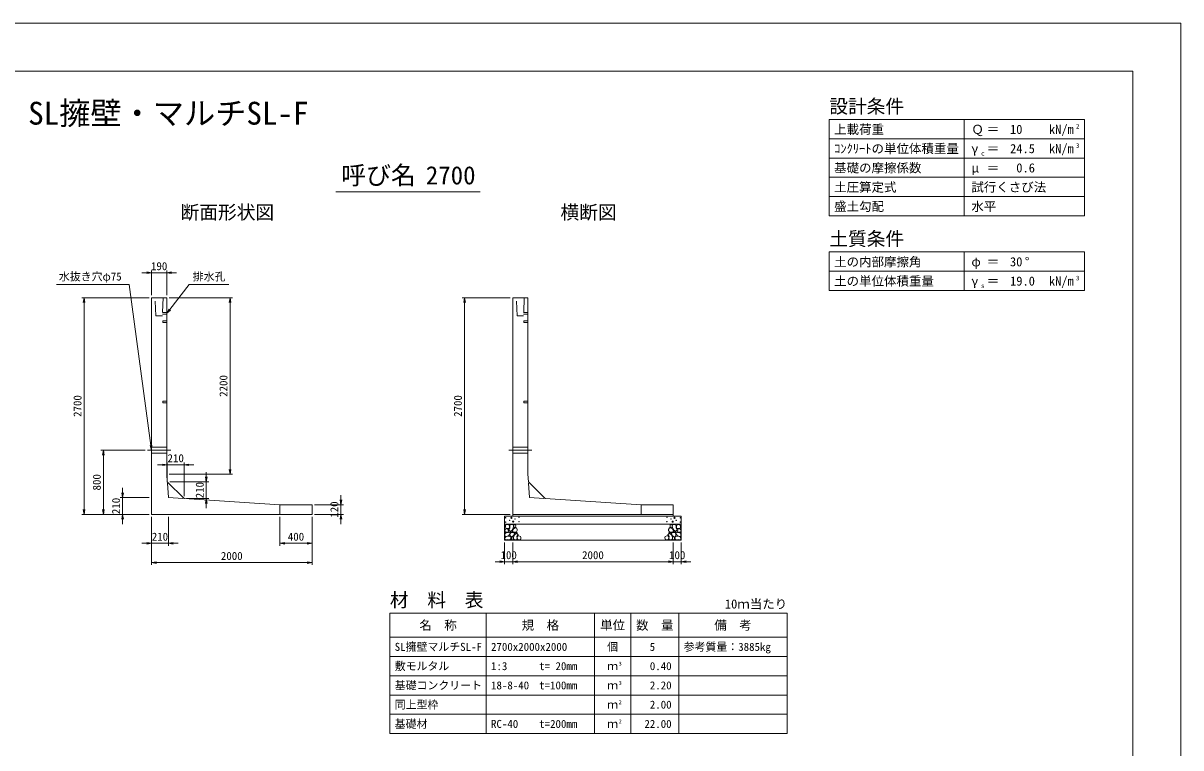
# Model space of a CAD drawing. Units: millimetres at full size, sheet at 1:30. Extents: x 87100 to 112330, y -109759 to -91939.
# Drawn here: x 97906 to 112330, y -100967 to -91939 of the extents above; entities that cross this region are included whole.
import ezdxf
from ezdxf.enums import TextEntityAlignment as Align

# ---------------------------------------------------------------- set-up
doc = ezdxf.new("R2010")
doc.units = ezdxf.units.MM
doc.header["$LTSCALE"] = 30
doc.linetypes.add('CHAIN', pattern=[18.5, 12, -1.5, 3.5, -1.5])
doc.linetypes.add('DASHED_SPACED', pattern=[12, 6, -6])
for name, color, linetype, lineweight in [('D-BMK', 2, 'CHAIN', 13), ('D-DCR-HCHn', 4, 'Continuous', 9), ('D-MTR-FRAM', 7, 'Continuous', 13), ('D-MTR-LINE', 7, 'Continuous', 13), ('D-STR-DIM', 7, 'Continuous', 9), ('D-STR-STRn', 1, 'Continuous', 13), ('D-STR-TXT', 7, 'Continuous', 9), ('D-TTL', 2, 'Continuous', 13), ('D-TTL-FRAM', 2, 'Continuous', 13), ('D-TTL-LINE', 7, 'Continuous', 18), ('D-TTL-TXT', 7, 'Continuous', 13)]:
    doc.layers.add(name, color=color, linetype=linetype, lineweight=lineweight)
doc.layers.add('D-MTR', color=7, linetype='Continuous')
doc.layers.add('D-MTR-TXT', color=7, linetype='Continuous')
doc.styles.add('ＭＳ ゴシック', font='')
doc.styles.get('ＭＳ ゴシック').set_extended_font_data('MS Gothic')

# ---------------------------------------------------------------- blocks, each defined once
blk = doc.blocks.new('open_arrow')
at = {"color": 0, "linetype": 'Continuous', "lineweight": -2}
blk.add_lwpolyline([(7.5, 1.25), (0, 0), (7.5, -1.25)], dxfattribs=at)

msp = doc.modelspace()

# ---------------------------------------------------------------- linework, layer by layer
at = {"layer": 'D-BMK'}
for p, q in [((99455.11, -97258.73), (99745.11, -97258.73)), ((103955.11, -97258.73), (104245.11, -97258.73))]:
    msp.add_line(p, q, dxfattribs=at)
at = {"layer": 'D-DCR-HCHn'}
for points in [[(103956.31, -98187.13), (103935.51, -98182.51), (103917.01, -98191.76), (103914.7, -98212.56), (103919.33, -98228.74), (103942.44, -98235.67), (103958.62, -98235.67), (103965.55, -98224.12), (103965.55, -98198.69)], [(103974.8, -98184.82), (103967.87, -98205.62), (103970.18, -98228.74), (103954, -98254.17), (103974.8, -98265.72), (103997.91, -98254.17), (104011.78, -98235.67), (104016.41, -98205.62), (104011.78, -98189.44), (103997.91, -98182.51)], [(104014.09, -98240.3), (104002.54, -98268.03), (104011.78, -98279.59), (104039.52, -98279.59), (104051.08, -98274.97), (104062.64, -98258.79), (104062.64, -98244.92), (104051.08, -98226.43), (104037.21, -98224.12)], [(104018.72, -98189.44), (104018.72, -98217.18), (104030.27, -98224.12), (104041.83, -98217.18), (104044.14, -98201), (104041.83, -98187.13), (104025.65, -98182.51)], [(105996.13, -98240.3), (106007.68, -98268.03), (105998.44, -98279.59), (105970.7, -98279.59), (105959.14, -98274.97), (105947.58, -98258.79), (105947.58, -98244.92), (105959.14, -98226.43), (105973.01, -98224.12)], [(105991.5, -98189.44), (105991.5, -98217.18), (105979.95, -98224.12), (105968.39, -98217.18), (105966.08, -98201), (105968.39, -98187.13), (105984.57, -98182.51)], [(106035.42, -98184.82), (106042.35, -98205.62), (106040.04, -98228.74), (106056.22, -98254.17), (106035.42, -98265.72), (106012.31, -98254.17), (105998.44, -98235.67), (105993.81, -98205.62), (105998.44, -98189.44), (106012.31, -98182.51)], [(106053.91, -98187.13), (106074.71, -98182.51), (106093.21, -98191.76), (106095.52, -98212.56), (106090.9, -98228.74), (106067.78, -98235.67), (106051.6, -98235.67), (106044.67, -98224.12), (106044.67, -98198.69)], [(103912.39, -98244.92), (103905.46, -98265.72), (103914.7, -98279.59), (103937.82, -98281.9), (103953.6, -98275.13), (103947.06, -98258.79), (103951.69, -98249.54), (103942.44, -98240.3), (103928.57, -98235.67)], [(103956.27, -98321.72), (103973.39, -98296.04), (103971.25, -98289.62), (103947.7, -98283.19), (103926.3, -98285.33), (103911.32, -98298.18), (103909.18, -98313.16), (103911.32, -98328.14), (103928.44, -98332.42)], [(103964.83, -98375.22), (103979.81, -98368.8), (103984.09, -98347.4), (103975.53, -98332.42), (103960.55, -98328.14), (103941.28, -98330.28), (103919.88, -98338.84), (103909.18, -98351.68), (103909.18, -98366.66), (103915.6, -98375.22), (103941.28, -98373.08)], [(103979.42, -98265.72), (103967.87, -98274.97), (103972.49, -98281.9), (103988.67, -98281.9), (103995.6, -98279.59), (104000.23, -98270.35), (103993.29, -98263.41)], [(104016.19, -98321.72), (104026.89, -98296.04), (104018.33, -98285.33), (103992.65, -98285.33), (103981.95, -98289.62), (103971.25, -98304.6), (103971.25, -98317.44), (103981.95, -98334.56), (103994.79, -98336.7)], [(104011.91, -98368.8), (104011.91, -98343.12), (104001.21, -98336.7), (103990.51, -98343.12), (103988.37, -98358.1), (103990.51, -98370.94), (104005.49, -98375.22)], [(104052.58, -98373.08), (104059, -98353.82), (104056.86, -98332.42), (104071.84, -98308.88), (104052.58, -98298.18), (104031.17, -98308.88), (104018.33, -98326), (104014.05, -98353.82), (104018.33, -98368.8), (104031.17, -98375.22)], [(104048.3, -98298.18), (104059, -98289.62), (104054.72, -98283.19), (104039.73, -98283.19), (104033.31, -98285.33), (104029.03, -98293.9), (104035.45, -98300.32)], [(104069.7, -98370.94), (104088.96, -98375.22), (104106.08, -98366.66), (104108.22, -98347.4), (104103.94, -98332.42), (104082.54, -98326), (104067.56, -98326), (104061.14, -98336.7), (104061.14, -98360.24)], [(105940.52, -98370.94), (105921.26, -98375.22), (105904.14, -98366.66), (105902, -98347.4), (105906.28, -98332.42), (105927.68, -98326), (105942.66, -98326), (105949.08, -98336.7), (105949.08, -98360.24)], [(105957.64, -98373.08), (105951.22, -98353.82), (105953.36, -98332.42), (105938.38, -98308.88), (105957.64, -98298.18), (105979.05, -98308.88), (105991.89, -98326), (105996.17, -98353.82), (105991.89, -98368.8), (105979.05, -98375.22)], [(105961.92, -98298.18), (105951.22, -98289.62), (105955.5, -98283.19), (105970.49, -98283.19), (105976.91, -98285.33), (105981.19, -98293.9), (105974.77, -98300.32)], [(105994.03, -98321.72), (105983.33, -98296.04), (105991.89, -98285.33), (106017.57, -98285.33), (106028.27, -98289.62), (106038.97, -98304.6), (106038.97, -98317.44), (106028.27, -98334.56), (106015.43, -98336.7)], [(105998.31, -98368.8), (105998.31, -98343.12), (106009.01, -98336.7), (106019.71, -98343.12), (106021.85, -98358.1), (106019.71, -98370.94), (106004.73, -98375.22)], [(106030.8, -98265.72), (106042.35, -98274.97), (106037.73, -98281.9), (106021.55, -98281.9), (106014.62, -98279.59), (106009.99, -98270.35), (106016.93, -98263.41)], [(106045.39, -98375.22), (106030.41, -98368.8), (106026.13, -98347.4), (106034.69, -98332.42), (106049.67, -98328.14), (106068.94, -98330.28), (106090.34, -98338.84), (106101.04, -98351.68), (106101.04, -98366.66), (106094.62, -98375.22), (106068.94, -98373.08)], [(106053.96, -98321.72), (106036.83, -98296.04), (106038.97, -98289.62), (106062.52, -98283.19), (106083.92, -98285.33), (106098.9, -98298.18), (106101.04, -98313.16), (106098.9, -98328.14), (106081.78, -98332.42)], [(106097.83, -98244.92), (106104.76, -98265.72), (106095.52, -98279.59), (106072.4, -98281.9), (106056.62, -98275.13), (106063.16, -98258.79), (106058.53, -98249.54), (106067.78, -98240.3), (106081.65, -98235.67)]]:
    msp.add_lwpolyline(points, close=True, dxfattribs=at)
for centre, radius in [((103915.84, -98101.3), 3), ((103916.98, -98154.81), 3), ((103967.4, -98132.97), 3), ((103988.45, -98101.3), 7.5), ((104011.77, -98148.76), 7.5), ((104032.82, -98117.09), 3), ((104083.24, -98095.25), 3), ((104084.38, -98148.76), 3), ((105925.84, -98148.76), 3), ((105926.98, -98095.25), 3), ((105977.4, -98117.09), 3), ((105998.45, -98148.76), 7.5), ((106021.77, -98101.3), 7.5), ((106042.82, -98132.97), 3), ((106093.24, -98154.81), 3), ((106094.38, -98101.3), 3)]:
    msp.add_circle(centre, radius, dxfattribs=at)
at = {"layer": 'D-MTR-FRAM'}
for p, q in [((102475.11, -99288.73), (107425.11, -99288.73)), ((102475.11, -99288.73), (102475.11, -100788.73)), ((107425.11, -99288.73), (107425.11, -100788.73)), ((102475.11, -100788.73), (107425.11, -100788.73))]:
    msp.add_line(p, q, dxfattribs=at)
at = {"layer": 'D-MTR-LINE'}
for p, q in [((103675.11, -99288.73), (103675.11, -100788.73)), ((105025.11, -99288.73), (105025.11, -100788.73)), ((105475.11, -99288.73), (105475.11, -100788.73)), ((106075.11, -99288.73), (106075.11, -100788.73)), ((102475.11, -99588.73), (107425.11, -99588.73)), ((102475.11, -99828.73), (107425.11, -99828.73)), ((102475.11, -100068.73), (107425.11, -100068.73)), ((102475.11, -100308.73), (107425.11, -100308.73)), ((102475.11, -100548.73), (107425.11, -100548.73))]:
    msp.add_line(p, q, dxfattribs=at)
at = {"layer": 'D-STR-DIM'}
for p, q in [((99385.11, -95048.73), (99815.11, -95048.73)), ((99505.11, -95328.73), (99505.11, -95018.73)), ((99695.11, -95328.73), (99695.11, -95018.73)), ((99475.11, -95358.73), (98635.11, -95358.73)), ((98665.11, -98058.73), (98665.11, -95358.73)), ((99725.11, -95358.73), (100513.75, -95358.73)), ((100483.75, -97558.73), (100483.75, -95358.73)), ((103975.11, -95358.73), (103375.11, -95358.73)), ((103405.11, -98058.73), (103405.11, -95358.73)), ((99425.11, -97258.73), (98875.11, -97258.73)), ((98905.11, -98058.73), (98905.11, -97258.73)), ((99581.5, -97440.85), (100031.5, -97440.85)), ((99701.5, -97621.44), (99701.5, -97410.85)), ((99911.5, -97831.44), (99911.5, -97410.85)), ((99725.11, -97558.73), (100513.75, -97558.73)), ((99731.5, -97651.44), (100217.83, -97651.44)), ((100187.83, -97981.44), (100187.83, -97531.44)), ((99145.11, -98178.73), (99145.11, -97728.73)), ((99475.11, -97848.73), (99115.11, -97848.73)), ((99941.5, -97861.44), (100217.83, -97861.44)), ((101535.11, -97938.73), (101895.11, -97938.73)), ((101865.11, -97818.73), (101865.11, -98178.73)), ((99475.11, -98058.73), (98635.11, -98058.73)), ((99475.11, -98058.73), (98875.11, -98058.73)), ((99475.11, -98058.73), (99115.11, -98058.73)), ((101535.11, -98058.73), (101895.11, -98058.73)), ((103975.11, -98058.73), (103375.11, -98058.73)), ((99505.11, -98088.73), (99505.11, -98688.73)), ((99505.11, -98088.73), (99505.11, -98448.73)), ((99715.11, -98088.73), (99715.11, -98448.73)), ((101105.11, -98088.73), (101105.11, -98448.73)), ((101505.11, -98088.73), (101505.11, -98688.73)), ((101505.11, -98088.73), (101505.11, -98448.73)), ((99385.11, -98418.73), (99835.11, -98418.73)), ((101105.11, -98418.73), (101505.11, -98418.73)), ((103905.11, -98408.73), (103905.11, -98678.73)), ((104005.11, -98408.73), (104005.11, -98678.73)), ((104005.11, -98408.73), (104005.11, -98678.73)), ((106005.11, -98408.73), (106005.11, -98678.73)), ((106005.11, -98408.73), (106005.11, -98678.73)), ((106105.11, -98408.73), (106105.11, -98678.73)), ((101505.11, -98658.73), (99505.11, -98658.73)), ((104125.11, -98648.73), (103785.11, -98648.73)), ((104005.11, -98648.73), (106005.11, -98648.73)), ((105885.11, -98648.73), (106225.11, -98648.73))]:
    msp.add_line(p, q, dxfattribs=at)
for points in [[(99505.11, -97258.73), (99497.04, -97199.27), (99225.11, -95196.51)], [(99695.11, -95553.73), (99732.12, -95506.51), (99975.11, -95196.51)]]:
    msp.add_lwpolyline(points, dxfattribs=at)
at = {"layer": 'D-STR-STRn'}
for p, q in [((99505.11, -98058.73), (99505.11, -95358.73)), ((99505.11, -95358.73), (99695.11, -95358.73)), ((99695.11, -95358.73), (99695.11, -97558.73)), ((104005.11, -98058.73), (104005.11, -95358.73)), ((104005.11, -95358.73), (104195.11, -95358.73)), ((104195.11, -95358.73), (104195.11, -97558.73)), ((99695.11, -97558.73), (99701.5, -97651.44)), ((99701.5, -97651.44), (99911.5, -97861.44)), ((104195.11, -97558.73), (104201.5, -97651.44)), ((104201.5, -97651.44), (104411.5, -97861.44)), ((99911.5, -97861.44), (101105.11, -97938.73)), ((101105.11, -97938.73), (101505.11, -97938.73)), ((101105.11, -98058.73), (101105.11, -97938.73)), ((101505.11, -98058.73), (101505.11, -97938.73)), ((104411.5, -97861.44), (105605.11, -97938.73)), ((105605.11, -97938.73), (106005.11, -97938.73)), ((105605.11, -98058.73), (105605.11, -97938.73)), ((106005.11, -98058.73), (106005.11, -97938.73)), ((101505.11, -98058.73), (99505.11, -98058.73)), ((101505.11, -97958.73), (101505.11, -98058.73)), ((103905.11, -98378.73), (103905.11, -98078.73)), ((103905.11, -98078.73), (106105.11, -98078.73)), ((104005.11, -98058.73), (104005.11, -98078.73)), ((106005.11, -98058.73), (104005.11, -98058.73)), ((106005.11, -97958.73), (106005.11, -98058.73)), ((106005.11, -98058.73), (106005.11, -98078.73)), ((106105.11, -98078.73), (106105.11, -98378.73)), ((103905.11, -98178.73), (106105.11, -98178.73)), ((103905.11, -98378.73), (106105.11, -98378.73))]:
    msp.add_line(p, q, dxfattribs=at)
at = {"layer": 'D-STR-STRn', "linetype": 'DASHED_SPACED'}
for p, q in [((99560.11, -95583.73), (99550.11, -95358.73)), ((99650.11, -95358.73), (99640.11, -95583.73)), ((104060.11, -95583.73), (104050.11, -95358.73)), ((104150.11, -95358.73), (104140.11, -95583.73)), ((99640.11, -95583.73), (99560.11, -95583.73)), ((99641, -95563.73), (99695.11, -95563.73)), ((99641.89, -95543.73), (99695.11, -95543.73)), ((104140.11, -95583.73), (104060.11, -95583.73)), ((104141, -95563.73), (104195.11, -95563.73)), ((104141.89, -95543.73), (104195.11, -95543.73)), ((99695.11, -97221.23), (99505.11, -97221.23)), ((99695.11, -97296.23), (99505.11, -97296.23)), ((104195.11, -97221.23), (104005.11, -97221.23)), ((104195.11, -97296.23), (104005.11, -97296.23))]:
    msp.add_line(p, q, dxfattribs=at)
at = {"layer": 'D-STR-STRn', "color": 2, "linetype": 'DASHED_SPACED'}
for p, q in [((99715.11, -97848.73), (99701.5, -97651.44)), ((104215.11, -97848.73), (104201.5, -97651.44)), ((99715.11, -97848.73), (99911.5, -97861.44)), ((104215.11, -97848.73), (104411.5, -97861.44))]:
    msp.add_line(p, q, dxfattribs=at)
at = {"layer": 'D-STR-STRn', "linetype": 'DASHED_SPACED'}
for points in [[(99695.11, -95649.23), (99645.11, -95649.23), (99645.11, -95668.23), (99695.11, -95668.23)], [(104195.11, -95649.23), (104145.11, -95649.23), (104145.11, -95668.23), (104195.11, -95668.23)], [(99695.11, -96649.23), (99645.11, -96649.23), (99645.11, -96668.23), (99695.11, -96668.23)], [(104195.11, -96649.23), (104145.11, -96649.23), (104145.11, -96668.23), (104195.11, -96668.23)]]:
    msp.add_lwpolyline(points, dxfattribs=at)
at = {"layer": 'D-STR-TXT'}
for p, q in [((99225.11, -95196.51), (98322.93, -95196.51)), ((99975.11, -95196.51), (100467.29, -95196.51))]:
    msp.add_line(p, q, dxfattribs=at)
at = {"layer": 'D-TTL'}
for points in [[(87100.11, -109758.73), (112330.11, -109758.73), (112330.11, -91938.73), (87100.11, -91938.73)], [(87700.11, -109158.73), (111730.11, -109158.73), (111730.11, -92538.73), (87700.11, -92538.73)]]:
    msp.add_lwpolyline(points, close=True, dxfattribs=at)
at = {"layer": 'D-TTL-FRAM'}
for p, q in [((111130.11, -93138.73), (107950.11, -93138.73)), ((107950.11, -93138.73), (107950.11, -94338.73)), ((111130.11, -93138.73), (111130.11, -94338.73)), ((111130.11, -94338.73), (107950.11, -94338.73)), ((111130.11, -94788.73), (107950.11, -94788.73)), ((107950.11, -94788.73), (107950.11, -95268.73)), ((111130.11, -94788.73), (111130.11, -95268.73)), ((111130.11, -95268.73), (107950.11, -95268.73))]:
    msp.add_line(p, q, dxfattribs=at)
at = {"layer": 'D-TTL-LINE'}
for p, q in [((109630.11, -93138.73), (109630.11, -94338.73)), ((111130.11, -93378.73), (107950.11, -93378.73)), ((111130.11, -93618.73), (107950.11, -93618.73)), ((111130.11, -93858.73), (107950.11, -93858.73)), ((111130.11, -94098.73), (107950.11, -94098.73)), ((109630.11, -94788.73), (109630.11, -95268.73)), ((111130.11, -95028.73), (107950.11, -95028.73))]:
    msp.add_line(p, q, dxfattribs=at)
at = {"layer": 'D-TTL-TXT'}
msp.add_line((101800.11, -94038.73), (103600.11, -94038.73), dxfattribs=at)

# ---------------------------------------------------------------- block references
at = {"layer": 'D-STR-DIM', "xscale": 8, "yscale": 8}
for p, rotation in [((99505.11, -95048.73), 180), ((98665.11, -95358.73), 270), ((100483.75, -95358.73), 270), ((103405.11, -95358.73), 270), ((99695.11, -95553.73), 51.9), ((99505.11, -97258.73), 97.7), ((98905.11, -97258.73), 270), ((99701.5, -97440.85), 180), ((100483.75, -97558.73), 90), ((100187.83, -97651.44), 90), ((99145.11, -97848.73), 90), ((100187.83, -97861.44), 270), ((101865.11, -97938.73), 90), ((98665.11, -98058.73), 90), ((98905.11, -98058.73), 90), ((99145.11, -98058.73), 270), ((101865.11, -98058.73), 270), ((103405.11, -98058.73), 90), ((99505.11, -98418.73), 180), ((101505.11, -98418.73), 180), ((101505.11, -98658.73), 180), ((103905.11, -98648.73), 180), ((106005.11, -98648.73), 180), ((106005.11, -98648.73), 180)]:
    msp.add_blockref('open_arrow', p, dxfattribs=dict(at, rotation=rotation))
for p in [(99695.11, -95048.73), (99911.5, -97440.85), (99715.11, -98418.73), (101105.11, -98418.73), (99505.11, -98658.73), (104005.11, -98648.73), (104005.11, -98648.73), (106105.11, -98648.73)]:
    msp.add_blockref('open_arrow', p, dxfattribs=at)

# ---------------------------------------------------------------- texts
at = {"layer": 'D-MTR', "style": 'ＭＳ ゴシック'}
msp.add_text('材\u3000料\u3000表', height=170.9, dxfattribs=at).set_placement((102475.11, -99261.5), align=Align.BOTTOM_LEFT)
msp.add_text('10ｍ当たり', height=113.9, dxfattribs=at).set_placement((107425.11, -99265.58), align=Align.BOTTOM_RIGHT)
at = {"layer": 'D-MTR-TXT', "style": 'ＭＳ ゴシック'}
for s, height, p in [('名\u3000称', 113.9, (103075.11, -99438.73)), ('規\u3000格', 113.9, (104350.11, -99438.73)), ('単位', 113.9, (105250.11, -99438.73)), ('数\u3000量', 113.9, (105775.11, -99438.73)), ('備\u3000考', 113.9, (106750.11, -99438.73)), ('個', 99.69, (105250.11, -99708.73)), ('ｍ', 99.69, (105250.11, -99948.73)), ('ｍ', 99.69, (105250.11, -100188.73)), ('ｍ', 99.69, (105250.11, -100428.73)), ('ｍ', 99.69, (105250.11, -100668.73))]:
    msp.add_text(s, height=height, dxfattribs=at).set_placement(p, align=Align.MIDDLE_CENTER)
for s, p in [('SL擁壁マルチSL-F', (102535.11, -99708.73)), ('2700x2000x2000', (103735.11, -99708.73)), ('参考質量：3885kg', (106135.11, -99708.73)), ('敷モルタル', (102535.11, -99948.73)), ('1:3', (103735.11, -99948.73)), ('t= 20mm', (104335.11, -99948.73)), ('基礎コンクリート', (102535.11, -100188.73)), ('18-8-40', (103735.11, -100188.73)), ('t=100mm', (104335.11, -100188.73)), ('同上型枠', (102535.11, -100428.73)), ('基礎材', (102535.11, -100668.73)), ('RC-40', (103735.11, -100668.73)), ('t=200mm', (104335.11, -100668.73))]:
    msp.add_text(s, height=99.69, dxfattribs=at).set_placement(p, align=Align.MIDDLE_LEFT)
for s, p in [('5', (105780.44, -99708.73)), ('0.40', (105985.11, -99948.73)), ('2.20', (105985.11, -100188.73)), ('2.00', (105985.11, -100428.73)), ('22.00', (105985.11, -100668.73))]:
    msp.add_text(s, height=99.69, dxfattribs=at).set_placement(p, align=Align.MIDDLE_RIGHT)
for s, p in [('3', (105325.11, -99958.29)), ('3', (105325.11, -100198.29)), ('2', (105325.11, -100438.29)), ('2', (105325.11, -100678.29))]:
    msp.add_text(s, height=49.84, dxfattribs=at).set_placement(p, align=Align.BOTTOM_LEFT)
at = {"layer": 'D-STR-DIM', "style": 'ＭＳ ゴシック'}
for s, p in [('190', (99600.11, -94966.23)), ('210', (99806.5, -97358.35)), ('210', (99610.11, -98336.23)), ('400', (101305.11, -98336.23)), ('100', (103955.11, -98566.23)), ('2000', (105005.11, -98566.23)), ('100', (106055.11, -98566.23)), ('2000', (100505.11, -98576.23))]:
    msp.add_text(s, height=99.69, dxfattribs=at).set_placement(p, align=Align.MIDDLE_CENTER)
for s, p in [('2200', (100401.25, -96458.73)), ('2700', (98582.61, -96708.73)), ('2700', (103322.61, -96708.73)), ('800', (98822.61, -97658.73)), ('210', (100105.33, -97756.44)), ('210', (99062.61, -97953.73)), ('120', (101782.61, -97998.73))]:
    msp.add_text(s, height=99.69, rotation=90, dxfattribs=at).set_placement(p, align=Align.MIDDLE_CENTER)
at = {"layer": 'D-STR-TXT', "style": 'ＭＳ ゴシック'}
for s, p in [('水抜き穴φ75', (98350.83, -95175.63)), ('排水孔', (100017.91, -95175.63))]:
    msp.add_text(s, height=99.69, dxfattribs=at).set_placement(p, align=Align.BOTTOM_LEFT)
at = {"layer": 'D-TTL-TXT', "style": 'ＭＳ ゴシック'}
for s, height, p in [('SL擁壁・マルチSL-F', 284.8, (99715.11, -93288.73)), ('呼び名', 227.9, (102332.61, -94016.23)), ('2700', 227.9, (103232.61, -94016.23)), ('断面形状図', 170.9, (100450.11, -94431.5)), ('横断図', 170.9, (104950.11, -94431.5))]:
    msp.add_text(s, height=height, dxfattribs=at).set_placement(p, align=Align.BOTTOM_CENTER)
for s, height, p in [('設計条件', 170.9, (107950.11, -93111.5)), ('上載荷重', 113.9, (108010.11, -93352.58)), ('Ｑ', 113.9, (109720.11, -93352.58)), ('＝', 113.9, (109912.11, -93352.58)), ('kN/m', 113.9, (110686.11, -93352.58)), ('2', 56.96, (111022.11, -93269.65)), ('ｺﾝｸﾘｰﾄの単位体積重量', 113.9, (108010.11, -93592.58)), ('kN/m', 113.9, (110686.11, -93592.58)), ('3', 56.96, (111022.11, -93509.65)), ('γ', 113.9, (109720.11, -93592.58)), ('c', 56.96, (109840.11, -93605.65)), ('＝', 113.9, (109912.11, -93592.58)), ('基礎の摩擦係数', 113.9, (108010.11, -93832.58)), ('μ', 113.9, (109720.11, -93832.58)), ('＝', 113.9, (109912.11, -93832.58)), ('土圧算定式', 113.9, (108010.11, -94072.58)), ('試行くさび法', 113.9, (109720.11, -94072.58)), ('盛土勾配', 113.9, (108010.11, -94312.58)), ('水平', 113.9, (109720.11, -94312.58)), ('土質条件', 170.9, (107950.11, -94761.5)), ('土の内部摩擦角', 113.9, (108010.11, -95002.58)), ('φ', 113.9, (109720.11, -95002.58)), ('＝', 113.9, (109912.11, -95002.58)), ('°', 113.9, (110386.11, -95002.58)), ('土の単位体積重量', 113.9, (108010.11, -95242.58)), ('γ', 113.9, (109720.11, -95242.58)), ('s', 56.96, (109840.11, -95255.65)), ('＝', 113.9, (109912.11, -95242.58)), ('kN/m', 113.9, (110686.11, -95242.58)), ('3', 56.96, (111022.11, -95159.65))]:
    msp.add_text(s, height=height, dxfattribs=at).set_placement(p, align=Align.BOTTOM_LEFT)
for s, p in [('10', (110356.11, -93352.58)), ('24.5', (110512.11, -93592.58)), ('0.6', (110512.11, -93832.58)), ('30', (110356.11, -95002.58)), ('19.0', (110512.11, -95242.58))]:
    msp.add_text(s, height=113.9, dxfattribs=at).set_placement(p, align=Align.BOTTOM_RIGHT)

doc.saveas('drawing.dxf')
